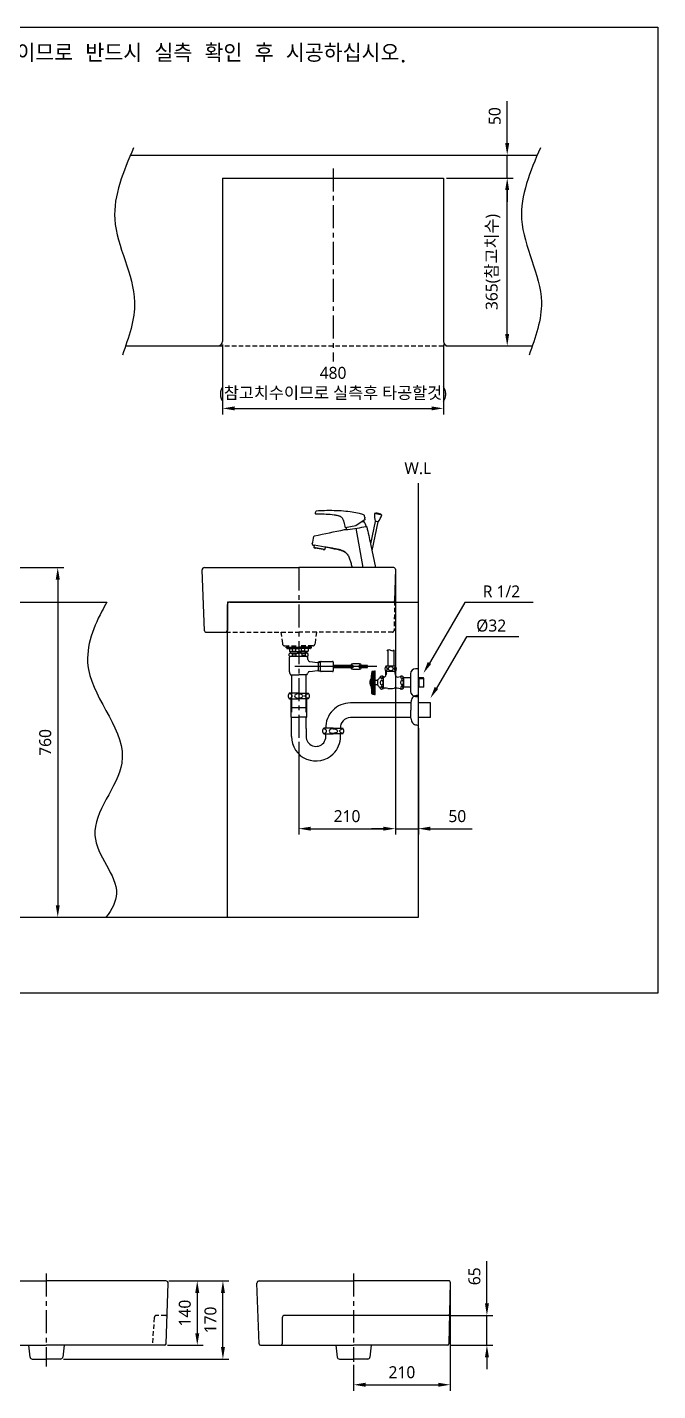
# Model space of a CAD drawing. Extents: x 7158 to 10258, y -5665 to -2578.
# Drawn here: x 8888 to 10258, y -5542 to -2578 of the extents above; entities that cross this region are included whole.
import ezdxf

# ---------------------------------------------------------------- set-up
doc = ezdxf.new("R2010")
doc.units = 0
doc.header["$LTSCALE"] = 20
doc.header["$MEASUREMENT"] = 0
doc.linetypes.add('CENTER', pattern=[2, 1.25, -0.25, 0.25, -0.25])
doc.linetypes.add('HIDDEN', pattern=[0.375, 0.25, -0.125])
doc.layers.get('0').update_dxf_attribs({"linetype": 'CONTINUOUS'})
doc.layers.get('DEFPOINTS').update_dxf_attribs({"linetype": 'CONTINUOUS'})
for name, color, linetype in [('1', 1, 'CONTINUOUS'), ('2', 2, 'HIDDEN'), ('3', 3, 'CONTINUOUS'), ('4', 4, 'CONTINUOUS'), ('5', 5, 'CONTINUOUS'), ('6', 6, 'CONTINUOUS'), ('7', 7, 'CONTINUOUS'), ('CENTER', 2, 'CENTER'), ('DWG', 7, 'CONTINUOUS')]:
    doc.layers.add(name, color=color, linetype=linetype)
doc.styles.add('GHS', font='romans', dxfattribs={"bigfont": 'ghs'})
doc.styles.get("Standard").update_dxf_attribs({"font": 'NanumGothic.ttf'})
doc.dimstyles.get("Standard").update_dxf_attribs({"dimtxt": 2.5, "dimasz": 2, "dimexe": 2, "dimexo": 1, "dimgap": 1.5, "dimtad": 1, "dimdec": 0, "dimlfac": 10, "dimrnd": 0.5, "dimzin": 0, "dimdsep": 46, "dimtxsty": 'Standard', "dimcen": 0, "dimclrt": 2, "dimadec": 0, "dimazin": 0, "dimtfac": 1, "dimtdec": 0, "dimtmove": 0, "dimatfit": 3, "dimfxl": 1, "dimtolj": 1, "dimtzin": 0, "dimarcsym": 0})

# ---------------------------------------------------------------- blocks, each defined once
blk = doc.blocks.new('*D47')
at = {"layer": '3', "color": 3, "lineweight": -2, "transparency": 16777216}
for p, q in [((9688.2, -3762), (9688.2, -4333)), ((9478.2, -4131.2), (9478.2, -4333)), ((9504.2, -4320), (9662.2, -4320))]:
    blk.add_line(p, q, dxfattribs=at)
at = {"layer": '3', "color": 3, "transparency": 16777216}
for points in [[(9504.2, -4315.7), (9504.2, -4324.3), (9478.2, -4320)], [(9662.2, -4315.7), (9662.2, -4324.3), (9688.2, -4320)]]:
    blk.add_solid(points, dxfattribs=at)
at = {"layer": 'DEFPOINTS', "color": 0, "transparency": 16777216}
for p in [(9688.2, -3755.5), (9478.2, -4124.7), (9688.2, -4320)]:
    blk.add_point(p, dxfattribs=at)
at = {"layer": '3', "color": 2, "transparency": 16777216, "insert": (9583.2, -4292.9), "char_height": 26, "attachment_point": 5}
blk.add_mtext('\\A1;210', dxfattribs=at)
blk = doc.blocks.new('*D55')
at = {"layer": '1', "color": 3, "lineweight": -2, "transparency": 16777216}
for p, q in [((8624.9, -3752.5), (8967.5, -3752.5)), ((8954.5, -3778.5), (8954.5, -4486.5)), ((8664.9, -4512.5), (8967.5, -4512.5))]:
    blk.add_line(p, q, dxfattribs=at)
at = {"layer": '1', "color": 3, "transparency": 16777216}
for points in [[(8950.2, -3778.5), (8958.9, -3778.5), (8954.5, -3752.5)], [(8950.2, -4486.5), (8958.9, -4486.5), (8954.5, -4512.5)]]:
    blk.add_solid(points, dxfattribs=at)
at = {"layer": 'DEFPOINTS', "color": 0, "transparency": 16777216}
for p in [(8618.4, -3752.5), (8658.4, -4512.5), (8954.5, -4512.5)]:
    blk.add_point(p, dxfattribs=at)
at = {"layer": '1', "color": 2, "transparency": 16777216, "insert": (8927.4, -4132.5), "char_height": 26, "attachment_point": 5, "rotation": 90}
blk.add_mtext('\\A1;760', dxfattribs=at)
blk = doc.blocks.new('*D77')
at = {"layer": '1', "color": 3, "lineweight": -2, "transparency": 16777216}
for p, q in [((9887.2, -5352), (9887.2, -5260.1)), ((9809.5, -5378), (9900.2, -5378)), ((9887.2, -5443), (9887.2, -5378)), ((9808.1, -5443), (9900.2, -5443)), ((9887.2, -5469), (9887.2, -5495))]:
    blk.add_line(p, q, dxfattribs=at)
at = {"layer": '1', "color": 3, "transparency": 16777216}
for points in [[(9882.9, -5352), (9891.6, -5352), (9887.2, -5378)], [(9882.9, -5469), (9891.6, -5469), (9887.2, -5443)]]:
    blk.add_solid(points, dxfattribs=at)
at = {"layer": 'DEFPOINTS', "color": 0, "transparency": 16777216}
for p in [(9803, -5378), (9887.2, -5378), (9801.6, -5443)]:
    blk.add_point(p, dxfattribs=at)
at = {"layer": '1', "color": 2, "transparency": 16777216, "insert": (9860.1, -5293), "char_height": 26, "attachment_point": 5, "rotation": 90}
blk.add_mtext('\\A1;65', dxfattribs=at)
blk = doc.blocks.new('*D81')
at = {"layer": '1', "color": 3, "lineweight": -2, "transparency": 16777216}
for p, q in [((9196.2, -5303), (9270.7, -5303)), ((9257.7, -5329), (9257.7, -5417)), ((9193.4, -5443), (9270.7, -5443))]:
    blk.add_line(p, q, dxfattribs=at)
at = {"layer": '1', "color": 3, "transparency": 16777216}
for points in [[(9253.4, -5329), (9262.1, -5329), (9257.7, -5303)], [(9253.4, -5417), (9262.1, -5417), (9257.7, -5443)]]:
    blk.add_solid(points, dxfattribs=at)
at = {"layer": 'DEFPOINTS', "color": 0, "transparency": 16777216}
for p in [(9189.7, -5303), (9186.9, -5443), (9257.7, -5443)]:
    blk.add_point(p, dxfattribs=at)
at = {"layer": '1', "color": 2, "transparency": 16777216, "insert": (9230.7, -5373), "char_height": 26, "attachment_point": 5, "rotation": 90}
blk.add_mtext('\\A1;140', dxfattribs=at)
blk = doc.blocks.new('*D83')
at = {"layer": '1', "color": 3, "lineweight": -2, "transparency": 16777216}
for p, q in [((9196.2, -5303), (9326.5, -5303)), ((9313.5, -5447), (9313.5, -5329)), ((8966.8, -5473), (9326.5, -5473))]:
    blk.add_line(p, q, dxfattribs=at)
at = {"layer": '1', "color": 3, "transparency": 16777216}
for points in [[(9309.2, -5329), (9317.8, -5329), (9313.5, -5303)], [(9309.2, -5447), (9317.8, -5447), (9313.5, -5473)]]:
    blk.add_solid(points, dxfattribs=at)
at = {"layer": 'DEFPOINTS', "color": 0, "transparency": 16777216}
for p in [(9189.7, -5303), (9313.5, -5303), (8960.3, -5473)]:
    blk.add_point(p, dxfattribs=at)
at = {"layer": '1', "color": 2, "transparency": 16777216, "insert": (9286.5, -5388), "char_height": 26, "attachment_point": 5, "rotation": 90}
blk.add_mtext('\\A1;170', dxfattribs=at)
blk = doc.blocks.new('*D84')
at = {"layer": '1', "color": 3, "lineweight": -2, "transparency": 16777216}
for p, q in [((9807.4, -5312.5), (9807.4, -5541.8)), ((9597.5, -5485.5), (9597.5, -5541.8)), ((9623.5, -5528.8), (9781.4, -5528.8))]:
    blk.add_line(p, q, dxfattribs=at)
at = {"layer": '1', "color": 3, "transparency": 16777216}
for points in [[(9623.5, -5524.4), (9623.5, -5533.1), (9597.5, -5528.8)], [(9781.4, -5524.4), (9781.4, -5533.1), (9807.4, -5528.8)]]:
    blk.add_solid(points, dxfattribs=at)
at = {"layer": 'DEFPOINTS', "color": 0, "transparency": 16777216}
for p in [(9807.4, -5306), (9597.5, -5479), (9807.4, -5528.8)]:
    blk.add_point(p, dxfattribs=at)
at = {"layer": '1', "color": 2, "transparency": 16777216, "insert": (9702.5, -5501.7), "char_height": 26, "attachment_point": 5}
blk.add_mtext('\\A1;210', dxfattribs=at)
blk = doc.blocks.new('*D92')
at = {"layer": '1', "color": 3, "lineweight": -2, "transparency": 16777216}
for p, q in [((9688.2, -3762), (9688.2, -4333)), ((9738.2, -4101.5), (9738.2, -4333)), ((9662.2, -4320), (9636.2, -4320)), ((9688.2, -4320), (9738.2, -4320)), ((9764.2, -4320), (9855.5, -4320))]:
    blk.add_line(p, q, dxfattribs=at)
at = {"layer": '1', "color": 3, "transparency": 16777216}
for points in [[(9662.2, -4315.7), (9662.2, -4324.3), (9688.2, -4320)], [(9764.2, -4315.7), (9764.2, -4324.3), (9738.2, -4320)]]:
    blk.add_solid(points, dxfattribs=at)
at = {"layer": 'DEFPOINTS', "color": 0, "transparency": 16777216}
for p in [(9688.2, -3755.5), (9738.2, -4095), (9738.2, -4320)]:
    blk.add_point(p, dxfattribs=at)
at = {"layer": '1', "color": 2, "transparency": 16777216, "insert": (9822.9, -4292.9), "char_height": 26, "attachment_point": 5}
blk.add_mtext('\\A1;50', dxfattribs=at)
blk = doc.blocks.new('*D97')
at = {"layer": '1', "color": 3, "lineweight": -2, "ltscale": 2, "transparency": 16777216}
for p, q in [((9931.3, -2829.7), (9931.3, -2738.5)), ((9824.3, -2855.7), (9944.3, -2855.7)), ((9931.3, -2905.7), (9931.3, -2855.7)), ((9799.3, -2905.7), (9944.3, -2905.7)), ((9931.3, -2931.7), (9931.3, -2957.7))]:
    blk.add_line(p, q, dxfattribs=at)
at = {"layer": '1', "color": 3, "ltscale": 2, "transparency": 16777216}
for points in [[(9926.9, -2829.7), (9935.6, -2829.7), (9931.3, -2855.7)], [(9926.9, -2931.7), (9935.6, -2931.7), (9931.3, -2905.7)]]:
    blk.add_solid(points, dxfattribs=at)
at = {"layer": 'DEFPOINTS', "color": 0, "ltscale": 2, "transparency": 16777216}
for p in [(9817.8, -2855.7), (9931.3, -2855.7), (9792.8, -2905.7)]:
    blk.add_point(p, dxfattribs=at)
at = {"layer": '1', "color": 2, "ltscale": 2, "transparency": 16777216, "insert": (9904.2, -2771.1), "char_height": 26, "attachment_point": 5, "rotation": 90}
blk.add_mtext('\\A1;50', dxfattribs=at)
blk = doc.blocks.new('*D98')
at = {"layer": '1', "color": 3, "lineweight": -2, "transparency": 16777216}
for p, q in [((9804.3, -2905.7), (9944.3, -2905.7)), ((9931.3, -3244.7), (9931.3, -2931.7)), ((9809.3, -3270.7), (9944.3, -3270.7))]:
    blk.add_line(p, q, dxfattribs=at)
at = {"layer": '1', "color": 3, "transparency": 16777216}
for points in [[(9926.9, -2931.7), (9935.6, -2931.7), (9931.3, -2905.7)], [(9926.9, -3244.7), (9935.6, -3244.7), (9931.3, -3270.7)]]:
    blk.add_solid(points, dxfattribs=at)
at = {"layer": 'DEFPOINTS', "color": 0, "transparency": 16777216}
for p in [(9797.8, -2905.7, -0.6), (9931.3, -2905.7), (9802.8, -3270.7, -0.6)]:
    blk.add_point(p, dxfattribs=at)
at = {"layer": '1', "color": 2, "transparency": 16777216, "insert": (9900.4, -3088.2), "char_height": 26, "attachment_point": 5, "rotation": 90}
blk.add_mtext('\\A1;365(참고치수)', dxfattribs=at)
blk = doc.blocks.new('*D99')
at = {"layer": '1', "color": 3, "lineweight": -2, "transparency": 16777216}
for p, q in [((9312.8, -3267.2), (9312.8, -3419.4)), ((9792.8, -3267.2), (9792.8, -3419.4)), ((9338.8, -3406.4), (9766.8, -3406.4))]:
    blk.add_line(p, q, dxfattribs=at)
at = {"layer": '1', "color": 3, "transparency": 16777216}
for points in [[(9338.8, -3402.1), (9338.8, -3410.7), (9312.8, -3406.4)], [(9766.8, -3402.1), (9766.8, -3410.7), (9792.8, -3406.4)]]:
    blk.add_solid(points, dxfattribs=at)
at = {"layer": 'DEFPOINTS', "color": 0, "transparency": 16777216}
for p in [(9312.8, -3260.7, 0.2), (9792.8, -3260.7, 0.2), (9792.8, -3406.4)]:
    blk.add_point(p, dxfattribs=at)
at = {"layer": '1', "color": 2, "transparency": 16777216, "insert": (9552.8, -3353.7), "char_height": 26, "attachment_point": 5}
blk.add_mtext('\\A1;480\\P(참고치수이므로 실측후 타공할것)', dxfattribs=at)

msp = doc.modelspace()

# ---------------------------------------------------------------- linework, layer by layer
at = {"ltscale": 2}
for p, q in [((9112.7, -2855.7), (9996.7, -2855.7)), ((9312.8, -2905.7), (9792.8, -2905.7)), ((9312.8, -2905.7), (9312.8, -3260.7)), ((9792.8, -2905.7), (9792.8, -3260.7)), ((9102, -3270.7), (9302.8, -3270.7)), ((9802.8, -3270.7), (9986.1, -3270.7))]:
    msp.add_line(p, q, dxfattribs=at)
at = {"color": 3}
for p, q in [((9839.5, -3828.1), (9759.3, -3965)), ((9987.4, -3828.1), (9839.5, -3828.1)), ((9842.7, -3902.8), (9774.4, -4019.4)), ((9956.7, -3902.8), (9842.7, -3902.8))]:
    msp.add_line(p, q, dxfattribs=at)
at = {"color": 7}
for p, q in [((8891.2, -5443), (8894.2, -5468.5)), ((8968.3, -5443), (8965.3, -5468.5)), ((9559, -5443), (9562, -5468.5)), ((9636, -5443), (9633, -5468.5)), ((8899.2, -5473), (8929.7, -5473)), ((8960.3, -5473), (8929.7, -5473)), ((9566.9, -5473), (9597.5, -5473)), ((9628.1, -5473), (9597.5, -5473))]:
    msp.add_line(p, q, dxfattribs=at)
at = {"ltscale": 2}
for centre, start, end in [((9302.8, -3260.7), 270, 0), ((9802.8, -3260.7), 180, 270)]:
    msp.add_arc(centre, 10, start, end, dxfattribs=at)
at = {"color": 7}
for centre, start, end in [((8899.2, -5468), 186.6755, 270), ((8960.3, -5468), 270, 353.3245), ((9566.9, -5468), 186.6755, 270), ((9628.1, -5468), 270, 353.3245)]:
    msp.add_arc(centre, 5, start, end, dxfattribs=at)
at = {"layer": '1'}
for p, q in [((9738.2, -4512.5), (9738.2, -3569.2)), ((7842.2, -4512.5), (9738.2, -4512.5))]:
    msp.add_line(p, q, dxfattribs=at)
at = {"layer": '1', "ltscale": 2}
for points in [[(9119.5, -2839.8), (9078.5, -2995.2), (9121.5, -3175.2), (9094.9, -3290.8)], [(10003.5, -2839.8), (9962.6, -2995.2), (10005.6, -3175.2), (9978.9, -3290.8)]]:
    msp.add_spline(points, degree=3, dxfattribs=at)
at = {"layer": '1'}
msp.add_open_spline([(9061, -3827.5), (9057.5, -3834.2), (9053.9, -3840.8), (9050.3, -3847.5), (9050.3, -3847.5), (9050.3, -3847.5), (9050.3, -3847.5), (9029.3, -3886.8), (8988.8, -4001.9), (9158, -4157.3), (8985.5, -4328.7), (9103, -4439.4), (9072.3, -4495.8), (9059, -4512.5)], degree=3, knots=[20.062694, 20.062694, 20.062694, 20.062694, 43.467882, 43.467882, 43.467882, 43.47022, 43.47022, 43.47022, 181.366936, 402.434965, 567.615409, 708.15369, 769.256275, 769.256275, 769.256275, 769.256275], dxfattribs=at)
msp.add_spline([(9669.8, -3933.1), (9674.4, -3930.5), (9681.3, -3933.2), (9685.9, -3931.4)], degree=3, dxfattribs=at)
at = {"layer": '1', "color": 3}
for points in [[(9766.1, -3962), (9758.6, -3957.6), (9749.2, -3982.2)], [(9781.2, -4016.4), (9773.7, -4012), (9764.3, -4036.6)]]:
    msp.add_solid(points, dxfattribs=at)
at = {"layer": '2', "ltscale": 2}
for p, q in [((9302.8, -3270.7), (9802.8, -3270.7)), ((9686.7, -3824.6), (9685.3, -3889.6)), ((9320.2, -3892.5), (9478.2, -3892.5)), ((9439.7, -3892.5), (9442.7, -3918.1)), ((9682.3, -3892.5), (9478.2, -3892.5)), ((9516.7, -3892.5), (9513.7, -3918.1)), ((9447.7, -3922.5), (9478.2, -3922.5)), ((9508.8, -3922.5), (9478.2, -3922.5)), ((9164.4, -5382.6), (9159.7, -5443)), ((9189.3, -5378), (9169.4, -5378))]:
    msp.add_line(p, q, dxfattribs=at)
for centre, radius, start, end in [((9682.3, -3889.5), 3, 270, 358.7724), ((9447.7, -3917.5), 5, 186.6755, 270), ((9508.8, -3917.5), 5, 270, 353.3245), ((9169.4, -5383), 5, 90, 175.6013), ((9189.3, -5375), 3, 270, 357.8789)]:
    msp.add_arc(centre, radius, start, end, dxfattribs=at)
at = {"layer": '3', "color": 7}
for p, q in [((9268.2, -3757.6), (9268.2, -3757.5)), ((9273.1, -3889.6), (9268.2, -3757.7)), ((9273.2, -3752.5), (9478.2, -3752.5)), ((9685.2, -3752.5), (9478.2, -3752.5)), ((9688.2, -3755.6), (9686.7, -3824.6)), ((9325.1, -3827.5), (9323.2, -3827.5)), ((9323.2, -3827.5), (9323.2, -3829.3)), ((9323.2, -3832.5), (9323.2, -3889.5)), ((9683.7, -3827.5), (9328.2, -3827.5)), ((9276.1, -3892.5), (9320.2, -3892.5)), ((8669.7, -5303), (8929.7, -5303)), ((9189.7, -5303), (8929.7, -5303)), ((9392.5, -5303), (9597.5, -5303)), ((9804.4, -5303), (9597.5, -5303)), ((9189.8, -5440.1), (9194.7, -5308.1)), ((9194.7, -5308.1), (9194.7, -5308)), ((9387.5, -5308.1), (9387.5, -5308)), ((9392.4, -5440.1), (9387.5, -5308.1)), ((9807.4, -5306), (9804.6, -5440)), ((9442.5, -5383), (9442.5, -5440)), ((9803, -5378), (9447.5, -5378)), ((8672.6, -5443), (8929.7, -5443)), ((9186.9, -5443), (8929.7, -5443)), ((9395.4, -5443), (9597.5, -5443)), ((9801.6, -5443), (9597.5, -5443))]:
    msp.add_line(p, q, dxfattribs=at)
at = {"layer": '3', "ltscale": 3}
for p, q in [((8618.4, -3827.5), (9061, -3827.5)), ((9328.2, -3827.5), (9738.2, -3827.5))]:
    msp.add_line(p, q, dxfattribs=at)
at = {"layer": '3'}
for p, q in [((9323.2, -4512.5), (9323.2, -3832.5)), ((9455.8, -3922.5), (9450.7, -3925.6)), ((9450.7, -3925.6), (9478.2, -3925.6)), ((9450.7, -3926.6), (9450.7, -3925.6)), ((9460.7, -3926.6), (9450.7, -3926.6)), ((9452.5, -3926.6), (9452.5, -3927.9)), ((9453, -3928.4), (9458, -3928.4)), ((9457.5, -3944), (9457.5, -3939.9)), ((9458, -3928.4), (9478.2, -3928.4)), ((9458, -3928.4), (9458, -3934.5)), ((9459, -3935.1), (9458, -3934.5)), ((9459, -3935.1), (9460.4, -3935.1)), ((9460.4, -3935.1), (9478.2, -3935.1)), ((9495.7, -3926.6), (9460.7, -3926.6)), ((9460.7, -3938.5), (9460.7, -3935.1)), ((9460.9, -3938.5), (9478, -3938.5)), ((9464.3, -3939.9), (9464.3, -3944)), ((9464.3, -3939.9), (9471.7, -3939.9)), ((9464.8, -3934.5), (9464.8, -3928.4)), ((9464.8, -3934.5), (9472.2, -3934.5)), ((9471.7, -3939.9), (9471.7, -3944)), ((9472.2, -3934.5), (9472.2, -3928.4)), ((9505.7, -3925.6), (9478.2, -3925.6)), ((9498.4, -3928.4), (9478.2, -3928.4)), ((9496, -3935.1), (9478.2, -3935.1)), ((9495.6, -3938.5), (9478.5, -3938.5)), ((9484.2, -3934.5), (9484.2, -3928.4)), ((9491.6, -3934.5), (9484.2, -3934.5)), ((9492.2, -3939.9), (9484.8, -3939.9)), ((9484.8, -3939.9), (9484.8, -3944)), ((9491.6, -3934.5), (9491.6, -3928.4)), ((9492.2, -3939.9), (9492.2, -3944)), ((9495.7, -3926.6), (9505.7, -3926.6)), ((9495.7, -3938.5), (9495.7, -3935.1)), ((9497.4, -3935.1), (9496, -3935.1)), ((9497.4, -3935.1), (9498.4, -3934.5)), ((9503.4, -3928.4), (9498.4, -3928.4)), ((9498.4, -3928.4), (9498.4, -3934.5)), ((9499, -3944), (9499, -3939.9)), ((9500.7, -3922.6), (9505.7, -3925.6)), ((9503.9, -3926.6), (9503.9, -3927.9)), ((9505.7, -3926.6), (9505.7, -3925.6)), ((9458.2, -3979.1), (9458.2, -3946.5)), ((9478.2, -3945.5), (9459.2, -3945.5)), ((9464.3, -3944), (9471.7, -3944)), ((9538.2, -3967.5), (9469.7, -3967.5)), ((9495.6, -3945.5), (9478.2, -3945.5)), ((9492.2, -3944), (9484.8, -3944)), ((9495, -3945.5), (9495.6, -3945.5)), ((9495.6, -3945.5), (9496, -3945.5)), ((9497.2, -3945.5), (9495.7, -3945.5)), ((9498.2, -3951.9), (9498.2, -3946.5)), ((9502.7, -3956.8), (9518.7, -3958.5)), ((9520.7, -3958.3), (9525.9, -3958.3)), ((9520.9, -3976.7), (9520.9, -3958.2)), ((9522.2, -3957.5), (9522.2, -3958.3)), ((9525.9, -3957.5), (9522.2, -3957.5)), ((9525.9, -3958.3), (9525.9, -3957.3)), ((9525.9, -3977.7), (9525.9, -3958.3)), ((9526.7, -3956.5), (9551.9, -3956.5)), ((9647.9, -3967.5), (9538.2, -3967.5)), ((9553.4, -3958), (9553.4, -3963.8)), ((9553.4, -3963.8), (9553.4, -3977)), ((9595.7, -3965), (9553.4, -3965)), ((9553.4, -3970), (9595.7, -3970)), ((9595.7, -3965), (9591.1, -3965)), ((9591.1, -3970), (9595.7, -3970)), ((9606.7, -3961.7), (9595.6, -3961.7)), ((9610, -3961.7), (9606.7, -3961.7)), ((9627.4, -3965), (9610, -3965)), ((9610, -3970), (9627.4, -3970)), ((9627.9, -3965.5), (9627.4, -3965)), ((9627.4, -3970), (9627.9, -3969.5)), ((9627.9, -3969.5), (9627.9, -3965.5)), ((9460.2, -3985.5), (9478.2, -3985.5)), ((9462.3, -3985.5), (9462.3, -4066.5)), ((9496.2, -3985.5), (9478.2, -3985.5)), ((9494.1, -4066.5), (9494.1, -3985.5)), ((9502.1, -3978.2), (9518.7, -3976.4)), ((9520.9, -3976.7), (9525.9, -3976.7)), ((9522.2, -3977.5), (9522.2, -3976.7)), ((9525.9, -3977.5), (9522.2, -3977.5)), ((9551.9, -3978.5), (9526.7, -3978.5)), ((9595.6, -3973.2), (9607, -3973.2)), ((9607, -3973.2), (9610, -3973.2)), ((9462.3, -4056.5), (9494.1, -4056.5))]:
    msp.add_line(p, q, dxfattribs=at)
for points in [[(9594.3, -3965, -0.044238), (9594.6, -3964.7, -0.189273), (9595, -3964.5, -0.189273), (9595.4, -3964.7, -0.101059), (9595.9, -3965.4, -0.059302), (9596.2, -3966.3, -0.045722), (9596.3, -3967.5, -0.045722)], [(9596.3, -3967.5, -0.045722), (9596.2, -3968.7, -0.059302), (9595.9, -3969.6, -0.101059), (9595.4, -3970.3, -0.189273), (9595, -3970.4, -0.189273), (9594.6, -3970.3, -0.044238), (9594.3, -3970, -0.059302)], [(9611.3, -3965, 0.044238), (9611.1, -3964.7, 0.189273), (9610.6, -3964.5, 0.189273), (9610.2, -3964.7, 0.101059), (9609.7, -3965.4, 0.059302), (9609.4, -3966.3, 0.045722), (9609.3, -3967.5, 0.045722)], [(9609.3, -3967.5, 0.045722), (9609.4, -3968.7, 0.059302), (9609.7, -3969.6, 0.101059), (9610.2, -3970.3, 0.189273), (9610.6, -3970.4, 0.189273), (9611.1, -3970.3, 0.044238), (9611.3, -3970, 0.059302)]]:
    msp.add_lwpolyline(points, format="xyb", dxfattribs=at)
at = {"layer": '3', "color": 7}
for centre, radius, start, end in [((9273.2, -3757.5), 5, 90, 182.1226), ((9685.2, -3755.5), 3, 358.7724, 90), ((9328.2, -3832.5), 5, 90, 180), ((9683.7, -3824.5), 3, 270, 358.7724), ((9276.1, -3889.5), 3, 182.1226, 270), ((9320.2, -3889.5), 3, 270, 0), ((9189.7, -5308), 5, 357.8774, 90), ((9392.5, -5308), 5, 90, 182.1226), ((9804.4, -5306), 3, 358.7724, 90), ((9447.5, -5383), 5, 90, 180), ((9803, -5375), 3, 270, 358.7724), ((9186.9, -5440), 3, 270, 357.8774), ((9395.4, -5440), 3, 182.1226, 270), ((9439.5, -5440), 3, 270, 0), ((9801.6, -5440), 3, 270, 358.7724)]:
    msp.add_arc(centre, radius, start, end, dxfattribs=at)
at = {"layer": '3'}
for centre, radius, start, end in [((9328.2, -3832.5), 5, 90, 180), ((9453, -3927.9), 0.5, 180, 270), ((9460.9, -3943.2), 4.7, 43.9409, 136.0591), ((9461.4, -3924.9), 10.2, 250.5679, 289.4321), ((9477.8, -3952.1), 13.6, 89.0643, 116.6472), ((9478, -3905.6), 29.5, 258.5956, 270.3737), ((9478.4, -3905.6), 29.5, 269.6263, 281.4044), ((9478.7, -3952.1), 13.6, 63.3528, 90.9357), ((9495, -3924.9), 10.2, 250.5679, 289.4321), ((9495.6, -3943.2), 4.7, 43.9409, 136.0591), ((9503.4, -3927.9), 0.5, 270, 0), ((9460.9, -3940.8), 4.7, 223.9409, 316.0591), ((9459.2, -3946.5), 1, 90, 180), ((9477.8, -3931.9), 13.6, 243.3528, 270.9357), ((9478.7, -3931.9), 13.6, 269.0643, 296.6472), ((9495.6, -3940.8), 4.7, 223.9409, 316.0591), ((9497.2, -3946.5), 1, 0, 90), ((9503.2, -3951.9), 5, 180, 263.8845), ((9519.1, -3953.6), 5, 265.3322, 308.1927), ((9526.7, -3957.3), 0.8, 90, 180), ((9551.9, -3958), 1.5, 0, 90), ((9595.6, -3966.7), 5, 90.0143, 159.527), ((9595.6, -3968.2), 5, 200.5016, 270.0143), ((9610, -3966.7), 5, 20.5016, 90.0143), ((9610, -3968.2), 5, 270.0143, 339.527), ((9471.2, -3978.5), 13, 182.42, 212.3), ((9485.2, -3978.5), 13, 327.7, 345.0405), ((9502.6, -3983.2), 5, 96.1155, 165.0405), ((9519.1, -3981.4), 5, 51.8073, 94.6678), ((9526.7, -3977.7), 0.8, 180, 270), ((9551.9, -3977), 1.5, 270, 0)]:
    msp.add_arc(centre, radius, start, end, dxfattribs=at)
at = {"layer": '4'}
for p, q in [((9462, -4025.5), (9457.7, -4025.5)), ((9462, -4025.5), (9457.7, -4025.5)), ((9478.2, -4025.5), (9462, -4025.5)), ((9478.2, -4025.5), (9462, -4025.5)), ((9478.2, -4025.5), (9494.5, -4025.5)), ((9478.2, -4025.5), (9494.5, -4025.5)), ((9494.5, -4025.5), (9498.8, -4025.5)), ((9494.5, -4025.5), (9498.8, -4025.5)), ((9458.1, -4037.5), (9457.7, -4037.5)), ((9458.1, -4037.5), (9478.2, -4037.5)), ((9461.4, -4037.5), (9461.4, -4077.3)), ((9498.4, -4037.5), (9478.2, -4037.5)), ((9495, -4037.5), (9495, -4077.3)), ((9498.4, -4037.5), (9498.8, -4037.5)), ((9722.2, -4046.6), (9590.4, -4046.6)), ((9722.2, -4045.1), (9722.2, -4062.5)), ((9764.3, -4046.6), (9738.2, -4046.6)), ((9764.3, -4078.4), (9764.3, -4046.6)), ((9461.4, -4077.3), (9478.2, -4077.3)), ((9462.3, -4119.5), (9462.3, -4078.9)), ((9495, -4077.3), (9478.2, -4077.3)), ((9494.1, -4102.1), (9494.1, -4078.9)), ((9722.2, -4078.4), (9590.4, -4078.4)), ((9722.2, -4079.9), (9722.2, -4062.5)), ((9764.3, -4078.4), (9738.2, -4078.4)), ((9494.1, -4102.1), (9494.1, -4119.5)), ((9536.9, -4101.8), (9532.6, -4101.8)), ((9532.6, -4113.8), (9553.1, -4113.8)), ((9536.4, -4113.8), (9536.4, -4114.5)), ((9553.1, -4101.8), (9536.9, -4101.8)), ((9537.3, -4119.5), (9537.3, -4116.1)), ((9553.1, -4101.8), (9553.2, -4101.8)), ((9553.3, -4101.8), (9553.2, -4101.8)), ((9553.3, -4101.8), (9569.5, -4101.8)), ((9573.8, -4113.8), (9553.3, -4113.8)), ((9569.1, -4119.5), (9569.1, -4113.8)), ((9569.5, -4101.8), (9573.8, -4101.8))]:
    msp.add_line(p, q, dxfattribs=at)
for points in [[(9464, -4031.5, 0.155217), (9463.4, -4029.7, 0.106747), (9461.4, -4027.8, 0.073043), (9458.6, -4026.7, 0.028511), (9456.9, -4026.3, 0.059523)], [(9469.9, -4029.8, 0.32729), (9469.9, -4033.3, 0.106373), (9472, -4035.1, 0.071219), (9474.7, -4036.1, 0.057537), (9478.2, -4036.5, 0.057537)], [(9478.2, -4026.5, 0.057537), (9474.7, -4026.9, 0.071219), (9472, -4028, 0.106373), (9469.9, -4029.8, 0.159483)], [(9478.2, -4026.5, 0.057537), (9474.7, -4026.9, 0.071219), (9472, -4028, 0.106373), (9469.9, -4029.8, 0.159483)], [(9478.2, -4026.5, -0.057537), (9481.8, -4026.9, -0.071219), (9484.5, -4028, -0.106373), (9486.5, -4029.8, -0.159483)], [(9478.2, -4026.5, -0.057537), (9481.8, -4026.9, -0.071219), (9484.5, -4028, -0.106373), (9486.5, -4029.8, -0.159483)], [(9486.5, -4029.8, -0.32729), (9486.5, -4033.3, -0.106373), (9484.5, -4035.1, -0.071219), (9481.8, -4036.1, -0.057537), (9478.2, -4036.5, -0.057537)], [(9492.4, -4031.5, -0.155217), (9493, -4029.7, -0.106747), (9495.1, -4027.8, -0.073043), (9497.8, -4026.7, -0.028511), (9499.6, -4026.3, -0.059523)], [(9456.9, -4036.7, 0.028511), (9458.6, -4036.4, 0.073043), (9461.4, -4035.3, 0.106747), (9463.4, -4033.4, 0.155217), (9464, -4031.5, 0.155217)], [(9499.6, -4036.7, -0.028511), (9497.8, -4036.4, -0.073043), (9495.1, -4035.3, -0.106747), (9493, -4033.4, -0.155217), (9492.4, -4031.5, -0.155217)], [(9538.9, -4107.8, 0.155217), (9538.4, -4106, 0.106747), (9536.3, -4104.1, 0.073043), (9533.5, -4103, 0.028511), (9531.8, -4102.6, 0.059523)], [(9531.8, -4113, 0.028511), (9533.5, -4112.7, 0.073043), (9536.3, -4111.6, 0.106747), (9538.4, -4109.7, 0.155217), (9538.9, -4107.8, 0.155217)], [(9544.9, -4106.1, 0.32729), (9544.9, -4109.6, 0.106373), (9546.9, -4111.4, 0.071219), (9549.6, -4112.4, 0.057537), (9553.1, -4112.8, 0.057537)], [(9553.2, -4102.8, 0.05879), (9549.6, -4103.2, 0.071219), (9546.9, -4104.3, 0.106373), (9544.9, -4106.1, 0.159483)], [(9553.2, -4102.8, -0.05879), (9556.9, -4103.2, -0.071219), (9559.6, -4104.3, -0.106373), (9561.6, -4106.1, -0.159483)], [(9561.6, -4106.1, -0.32729), (9561.6, -4109.6, -0.106373), (9559.6, -4111.4, -0.071219), (9556.9, -4112.4, -0.057537), (9553.3, -4112.8, -0.057537)], [(9567.5, -4107.8, -0.155217), (9568.1, -4106, -0.106747), (9570.1, -4104.1, -0.073043), (9572.9, -4103, -0.028511), (9574.6, -4102.6, -0.059523)], [(9574.6, -4113, -0.028511), (9572.9, -4112.7, -0.073043), (9570.1, -4111.6, -0.106747), (9568.1, -4109.7, -0.155217), (9567.5, -4107.8, -0.155217)]]:
    msp.add_lwpolyline(points, format="xyb", dxfattribs=at)
for centre, radius, start, end in [((9463, -4031.5), 8, 131.4096, 228.5904), ((9493.5, -4031.5), 8, 311.4096, 48.5904), ((9739.7, -4060), 30, 92.866, 109.0071), ((9590.4, -4100), 53.4, 89.9998, 181.9326), ((9742.2, -4046), 20, 146.2077, 177.4359), ((9742.2, -4046), 20, 168.2007, 177.4359), ((9733.6, -4040.9), 10, 111.1927, 142.8035), ((9462.4, -4077.3), 1, 180, 238.7026), ((9461.4, -4078.9), 0.925, 0, 58.7026), ((9495, -4078.9), 0.925, 121.2974, 180), ((9494, -4077.3), 1, 301.2974, 0), ((9590.4, -4100), 21.6, 90, 184.7747), ((9742.2, -4079), 20, 182.5641, 213.7923), ((9515.7, -4119.5), 53.4, 180, 314.9403), ((9515.7, -4119.5), 21.6, 180, 320.796), ((9537.9, -4107.8), 8, 131.4096, 228.5904), ((9515.7, -4119.5), 21.6, 320.796, 0), ((9520.4, -4125.1), 19.2, 28.0637, 33.4561), ((9515.7, -4119.5), 53.4, 314.9403, 0), ((9568.5, -4107.8), 8, 311.4096, 48.5904), ((9733.6, -4084.1), 10, 217.1965, 248.8073), ((9739.7, -4065.1), 30, 250.9929, 267.134)]:
    msp.add_arc(centre, radius, start, end, dxfattribs=at)
at = {"layer": '5'}
msp.add_lwpolyline([(7158.4, -2577.9), (10258.4, -2577.9), (10258.4, -4677.9), (7158.4, -4677.9)], close=True, dxfattribs=at)
at = {"layer": '6'}
for p, q in [((9671.9, -3931.5), (9671.9, -3966.5)), ((9684.6, -3932.2), (9684.6, -3966.5)), ((9684.6, -3966.5), (9667.7, -3966.5)), ((9688.7, -3966.5), (9684.6, -3966.5)), ((9637.3, -3978.5), (9637.3, -4002.5)), ((9637.9, -3978), (9638.7, -3978)), ((9638.7, -3978), (9639.2, -3977.5)), ((9638.7, -3978), (9638.7, -4002.5)), ((9639.2, -3977.5), (9639.2, -4002.5)), ((9639.2, -3977.5), (9642.4, -3977.5)), ((9639.2, -3977.9), (9642.7, -3977.9)), ((9639.2, -3978.9), (9642.7, -3978.9)), ((9639.2, -3979.9), (9642.7, -3979.9)), ((9639.2, -3980.9), (9642.7, -3980.9)), ((9639.2, -3981.9), (9642.7, -3981.9)), ((9639.2, -3982.9), (9642.7, -3982.9)), ((9639.2, -3983.9), (9642.7, -3983.9)), ((9639.2, -3984.9), (9642.7, -3984.9)), ((9639.2, -3985.9), (9642.7, -3985.9)), ((9639.2, -3986.9), (9642.7, -3986.9)), ((9639.2, -3987.9), (9642.7, -3987.9)), ((9639.2, -3988.9), (9642.7, -3988.9)), ((9639.2, -3989.9), (9642.7, -3989.9)), ((9639.2, -3990.9), (9642.7, -3990.9)), ((9639.2, -3991.9), (9642.7, -3991.9)), ((9639.2, -3992.9), (9642.7, -3992.9)), ((9639.2, -3993.9), (9642.7, -3993.9)), ((9639.2, -3994.9), (9642.7, -3994.9)), ((9639.2, -3995.9), (9642.7, -3995.9)), ((9639.2, -3996.9), (9642.7, -3996.9)), ((9639.2, -3997.9), (9642.7, -3997.9)), ((9639.2, -3998.9), (9642.7, -3998.9)), ((9639.2, -3999.9), (9642.7, -3999.9)), ((9639.2, -4000.9), (9642.7, -4000.9)), ((9642.7, -3977), (9644.2, -3977)), ((9642.7, -3977.2), (9642.7, -3977)), ((9642.7, -3977.2), (9642.7, -4002.5)), ((9644.2, -3978), (9644.2, -3977)), ((9644.2, -4002.5), (9644.2, -3978)), ((9649.3, -3997.7), (9644.2, -3997.7)), ((9649.3, -3996.7), (9649.3, -3997.7)), ((9649.3, -3997.7), (9649.3, -4007.2)), ((9654.2, -3991.2), (9653.6, -3992.1)), ((9662.3, -3990.5), (9662.3, -3989.8)), ((9662.3, -4014.5), (9662.3, -3990.5)), ((9663.2, -3990.5), (9662.3, -3990.5)), ((9663.2, -3991.2), (9662.3, -3991.2)), ((9663.2, -3991.2), (9664.5, -3990.3)), ((9663.2, -3991.2), (9663.2, -3990.5)), ((9667.7, -3986), (9667.7, -3978.5)), ((9688.7, -3978.5), (9667.7, -3978.5)), ((9669, -3982.5), (9667.7, -3982.5)), ((9669, -3982.5), (9667.7, -3984.6)), ((9669, -3982.5), (9669, -3978.5)), ((9687.5, -3982.5), (9687.5, -3978.5)), ((9688.7, -3982.5), (9687.5, -3982.5)), ((9687.5, -3982.5), (9688.7, -3984.6)), ((9688.7, -3986.4), (9688.7, -3978.5)), ((9706.2, -3993.2), (9706.2, -3990.5)), ((9721.2, -3992.2), (9706.2, -3992.2)), ((9706.2, -3993.2), (9706.2, -4011.7)), ((9721.2, -3983.5), (9721.2, -4021.5)), ((9738.2, -3972.5), (9732.2, -3972.5)), ((9738.2, -4032.5), (9738.2, -3972.5)), ((9749.2, -3992.2), (9738.2, -3992.2)), ((9738.2, -3992.8), (9738.2, -4012.1)), ((9739.7, -3993.2), (9738.7, -3992.2)), ((9739.7, -4012.7), (9739.7, -3992.2)), ((9739.7, -3993.2), (9750.2, -3993.2)), ((9750.2, -3993.2), (9749.2, -3992.2)), ((9750.1, -4011.7), (9750.1, -3993.2)), ((9637.3, -4026.5), (9637.3, -4002.5)), ((9637.9, -4027), (9638.7, -4027)), ((9638.7, -4027), (9638.7, -4002.5)), ((9638.7, -4027), (9639.2, -4027.5)), ((9639.2, -4001.9), (9642.7, -4001.9)), ((9639.2, -4027.5), (9639.2, -4002.5)), ((9639.2, -4003.1), (9642.7, -4003.1)), ((9639.2, -4004.1), (9642.7, -4004.1)), ((9639.2, -4005.1), (9642.7, -4005.1)), ((9639.2, -4006.1), (9642.7, -4006.1)), ((9639.2, -4007.1), (9642.7, -4007.1)), ((9639.2, -4008.1), (9642.7, -4008.1)), ((9639.2, -4009.1), (9642.7, -4009.1)), ((9639.2, -4010.1), (9642.7, -4010.1)), ((9639.2, -4011.1), (9642.7, -4011.1)), ((9639.2, -4012.1), (9642.7, -4012.1)), ((9639.2, -4013.1), (9642.7, -4013.1)), ((9639.2, -4014.1), (9642.7, -4014.1)), ((9639.2, -4015.1), (9642.7, -4015.1)), ((9639.2, -4016.1), (9642.7, -4016.1)), ((9639.2, -4017.1), (9642.7, -4017.1)), ((9639.2, -4018.1), (9642.7, -4018.1)), ((9639.2, -4019.1), (9642.7, -4019.1)), ((9639.2, -4020.1), (9642.7, -4020.1)), ((9639.2, -4021.1), (9642.7, -4021.1)), ((9639.2, -4022.1), (9642.7, -4022.1)), ((9639.2, -4023.1), (9642.7, -4023.1)), ((9639.2, -4024.1), (9642.7, -4024.1)), ((9639.2, -4025.1), (9642.7, -4025.1)), ((9639.2, -4026.1), (9642.7, -4026.1)), ((9639.2, -4027.1), (9642.7, -4027.1)), ((9639.2, -4027.5), (9642.4, -4027.5)), ((9642.7, -4027.8), (9642.7, -4002.5)), ((9642.7, -4028), (9642.7, -4027.8)), ((9642.7, -4028), (9644.2, -4028)), ((9644.2, -4028), (9644.2, -4002.5)), ((9649.3, -4007.2), (9644.2, -4007.2)), ((9649.3, -4008.2), (9649.3, -4007.2)), ((9654.2, -4013.8), (9653.6, -4012.8)), ((9663.2, -4013.7), (9662.3, -4013.7)), ((9662.3, -4015.2), (9662.3, -4014.5)), ((9665.9, -4014.5), (9662.3, -4014.5)), ((9663.2, -4014.5), (9663.2, -4013.7)), ((9663.2, -4013.7), (9664.5, -4014.5)), ((9706.2, -4014.5), (9706.2, -4011.7)), ((9721.2, -4012.7), (9706.2, -4012.7)), ((9706.2, -4012.7), (9706.2, -4012.9)), ((9706.2, -4014.5), (9706.2, -4012.9)), ((9749.2, -4012.7), (9738.2, -4012.7)), ((9738.7, -4012.7), (9739.7, -4011.7)), ((9739.7, -4011.7), (9750.2, -4011.7)), ((9749.2, -4012.7), (9750.2, -4011.7)), ((9732.2, -4032.5), (9738.2, -4032.5))]:
    msp.add_line(p, q, dxfattribs=at)
for centre, radius, start, end in [((9675.7, -3972.5), 10, 143.1301, 216.8699), ((9680.7, -3972.5), 10, 323.1301, 36.8699), ((9646.5, -4002.5), 14, 141.7859, 179.7527), ((9780.2, -4002.5), 145, 178.0569, 189.4934), ((9780.2, -4002.5), 145, 170.5066, 178.0569), ((9637.9, -3978.7), 0.7, 90, 170.5066), ((9642.4, -3977.2), 0.3, 270, 0), ((9641.5, -3985.1), 14, 303.8098, 330), ((9658.8, -3993.8), 5.36, 49.5694, 150), ((9663.2, -3986), 4.5, 270, 0), ((9692.7, -3986.4), 4, 180, 277.7117), ((9689.9, -3965.8), 24.8, 277.7117, 290.9661), ((9701.3, -3995.5), 7, 45.4871, 110.9661), ((9732.2, -3983.5), 11, 90, 180), ((9646.5, -4002.4), 14, 180.2473, 218.2141), ((9637.9, -4026.3), 0.7, 189.4934, 270), ((9642.4, -4027.8), 0.3, 0, 90), ((9641.5, -4019.8), 14, 30, 56.1902), ((9658.8, -4011.1), 5.36, 210, 310.4306), ((9665.9, -4052.5), 38, 80.6952, 90), ((9678.2, -3977.5), 38, 260.6952, 280.7373), ((9689.9, -4039.2), 24.8, 69.0339, 100.7373), ((9701.3, -4009.5), 7, 249.0339, 314.5), ((9732.2, -4021.5), 11, 180, 270)]:
    msp.add_arc(centre, radius, start, end, dxfattribs=at)
for centre, major_axis, ratio, start_param, end_param in [((9665.4, -3972.3), (-5.23, 0), 0.866391, 1.800504, 4.443058), ((9690.9, -3972.3), (5.23, 0), 0.866391, 1.824119, 4.49897), ((9658.5, -3988.9), (0, 5.4), 0.478204, 1.649187, 4.692658), ((9702.7, -3990), (0, 5.22), 0.46009, 1.292018, 4.793095), ((9658.5, -4015.8), (0, 5.4), 0.478204, 4.6817, 7.825213), ((9702.7, -4014.9), (0, 5.22), 0.46009, 4.613779, 8.15122)]:
    msp.add_ellipse(centre, major_axis=major_axis, ratio=ratio, start_param=start_param, end_param=end_param, dxfattribs=at)
for centre, major_axis, ratio in [((9678.2, -3972.3), (5.23, 0), 0.866391), ((9658.5, -4002.5), (0, -5.4), 0.478204), ((9702.7, -4002.5), (0, -5.22), 0.46009)]:
    msp.add_ellipse(centre, major_axis=major_axis, ratio=ratio, dxfattribs=at)
at = {"layer": '7'}
for p, q in [((9621.6, -3642.5), (9622, -3644.5)), ((9645.9, -3633.9), (9642.9, -3634.8)), ((9659, -3638.3), (9642.9, -3634.8)), ((9645.9, -3633.9), (9645.9, -3633.9)), ((9656.6, -3636.2), (9659, -3638.3)), ((9656.6, -3636.2), (9656.6, -3636.2)), ((9602.4, -3661.7), (9578.9, -3665.9)), ((9622.5, -3647.7), (9602.4, -3661.7)), ((9618.4, -3752.5), (9603.3, -3666.8)), ((9619.8, -3652.7), (9613.9, -3653.7)), ((9620, -3663.8), (9625.4, -3662.9)), ((9644.6, -3652.1), (9634.2, -3700.7)), ((9650.4, -3653.3), (9637.2, -3715.4)), ((9651.1, -3653.1), (9644, -3651.6)), ((9644.4, -3652), (9645.5, -3652.3)), ((9649.5, -3653.1), (9645.5, -3652.3)), ((9649.5, -3653.1), (9650.6, -3653.3)), ((9512, -3703.9), (9511.2, -3708.8)), ((9535.7, -3708.1), (9512, -3703.9)), ((9634.2, -3700.7), (9644.8, -3752.5)), ((9534.8, -3713), (9511.2, -3708.8)), ((9512.1, -3709.6), (9511.2, -3708.8)), ((9512.1, -3709.6), (9513.8, -3709.9)), ((9532, -3713.1), (9513.8, -3709.9)), ((9531.6, -3713.2), (9514.1, -3710.2)), ((9532, -3713.1), (9533.7, -3713.4)), ((9533.7, -3713.4), (9534.8, -3713)), ((9535.7, -3708.1), (9534.8, -3713)), ((9536.2, -3708.2), (9535.7, -3708.1))]:
    msp.add_line(p, q, dxfattribs=at)
for centre, radius, start, end in [((9515.5, -3634.1), 1.5, 154.2972, 270.8052), ((9517, -3631.1), 1.5, 93.6966, 151.3141), ((9619.5, -3639.7), 1.5, 12.9441, 66.1922), ((9712.8, -3638.5), 70, 177.0153, 190.8327), ((9640.9, -3683.7), 50, 71.7204, 84.2796), ((9593.7, -3613.1), 70, 325.1673, 338.9847), ((9616.6, -3668.1), 35, 175.6305, 182.5585), ((9619.9, -3653.2), 0.5, 34.0977, 100), ((9591.3, -3672.5), 35, 15.8809, 34.0977), ((9624.3, -3664.6), 2, 12.5419, 57.7542), ((9644.5, -3651.5), 0.5, 190.8327, 258), ((9650.7, -3652.8), 0.5, 258, 325.1673), ((9509.6, -3701.5), 2, 167.6446, 258.9831), ((9513.1, -3685.4), 2, 103.7822, 164.229), ((9514.2, -3709.7), 0.5, 206.8699, 260), ((9531.7, -3712.7), 0.5, 260, 313.1301)]:
    msp.add_arc(centre, radius, start, end, dxfattribs=at)
for points in [[(9515.7, -3630.4), (9514.1, -3633.4)], [(9515.5, -3635.6), (9520.6, -3635.5), (9537.9, -3636), (9555.2, -3637.7), (9563.1, -3639.1)], [(9620.1, -3638.3), (9610, -3634.9), (9594.4, -3631.9), (9575.6, -3629.8), (9555.1, -3628.8), (9534.5, -3628.8), (9516.9, -3629.6)], [(9563.1, -3639.1), (9565.3, -3639.6), (9567.3, -3640.5), (9569.2, -3641.6), (9570.9, -3643), (9572.4, -3644.6), (9573.7, -3646.4), (9574.7, -3648.3), (9575.5, -3650.4)], [(9621.6, -3642.5), (9621.3, -3640.9), (9620.9, -3639.4)], [(9622.4, -3647.4), (9622.3, -3646.7), (9622.2, -3646), (9622.1, -3645.3), (9622, -3644.9), (9622, -3644.6), (9622, -3644.5)], [(9512.7, -3683.4), (9577.6, -3669.9)], [(9575.5, -3650.4), (9576.2, -3653.2), (9577.7, -3659.4), (9578.9, -3665.7), (9578.9, -3665.9)], [(9577.6, -3669.9), (9577.8, -3669.9), (9578.6, -3669.8), (9579.9, -3669.7), (9620, -3663.8)], [(9511.5, -3703.9), (9511.7, -3703.9), (9512, -3703.9)], [(9546.5, -3709.8), (9537.8, -3708.4), (9536.2, -3708.2)], [(9546.5, -3709.8), (9552.6, -3710.8), (9558.6, -3711.9), (9563.7, -3712.9)], [(9563.7, -3712.9), (9560, -3712.1), (9555.9, -3711.4), (9551.4, -3710.6), (9546.5, -3709.8)], [(9563.7, -3712.9), (9568.8, -3714.2), (9573.6, -3715.9), (9577.7, -3717.9), (9580.1, -3719.6)], [(9580.1, -3719.6), (9578.7, -3718.5), (9576.3, -3717.1), (9573.7, -3715.9), (9571.2, -3715), (9568.7, -3714.2), (9566.2, -3713.5), (9563.7, -3712.9)], [(9580.1, -3719.6), (9580.8, -3720.1)], [(9580.8, -3720.1), (9580.1, -3719.6)], [(9580.8, -3720.1), (9583.7, -3723.4), (9586.1, -3727.1), (9588, -3731.1), (9589.6, -3735.3), (9590.9, -3739.4), (9592, -3743.6), (9593, -3747.8), (9594, -3752)]]:
    msp.add_spline(points, degree=3, dxfattribs=at)
for points in [[(9622.5, -3647.7), (9622.5, -3647.6), (9622.4, -3647.5), (9622.4, -3647.4)], [(9626.3, -3664.1), (9628.9, -3676.3), (9631.6, -3688.5), (9634.2, -3700.7)], [(9507.7, -3701.1), (9508.9, -3695.7), (9510, -3690.2), (9511.2, -3684.8)]]:
    msp.add_open_spline(points, degree=3, dxfattribs=at)
msp.add_open_spline([(9509.2, -3703.5), (9509.6, -3703.5), (9510.4, -3703.7), (9511.1, -3703.8), (9511.5, -3703.9)], degree=3, knots=[0.173317, 0.173317, 0.173317, 0.173317, 1.25795, 2.514058, 2.514058, 2.514058, 2.514058], dxfattribs=at)
at = {"layer": 'CENTER', "color": 2, "linetype": 'CENTER', "ltscale": 2}
for p, q in [((9552.8, -2884.7), (9552.8, -3304.4)), ((9478.2, -3752.5), (9478.2, -4159.7)), ((8929.7, -5287), (8929.7, -5489)), ((9597.5, -5287), (9597.5, -5479))]:
    msp.add_line(p, q, dxfattribs=at)
at = {"layer": 'DWG'}
msp.add_line((9647.2, -3752.5), (9586.6, -3752.5), dxfattribs=at)

# ---------------------------------------------------------------- texts
at = {"style": 'GHS'}
msp.add_text('*주의: 카운터 설치부 도기 허용차는 ±3%%%이므로 반드시 실측 확인 후 시공하십시오.', height=38.88, dxfattribs=at).set_placement((8002, -2653.5))
at = {"layer": '1', "color": 2, "char_height": 26, "attachment_point": 5}
for s, insert in [('W.L', (9737, -3536.6)), ('R 1/2', (9918.8, -3804.3)), ('%%C32', (9896.5, -3879))]:
    msp.add_mtext(s, dxfattribs=dict(at, insert=insert))

# ---------------------------------------------------------------- dimensions: what is measured, and where the dimension line sits
at = {"layer": '1', "ltscale": 2}
dim = msp.add_linear_dim(base=(9931.3, -2855.7), p1=(9792.8, -2905.7), p2=(9817.8, -2855.7), angle=90, dimstyle='Standard', override={"dimscale": 1.3, "dimtxt": 20, "dimasz": 20, "dimexe": 10, "dimexo": 5, "dimgap": 10, "dimlfac": 1, "dimzin": 8, "dimclrd": 3, "dimclre": 3, "dimfxl": 1.25, "dimarcsym": 1}, dxfattribs=at)
dim.commit()
dim.dimension.update_dxf_attribs({"geometry": '*D97', "text_midpoint": (9904.2, -2771.1)})
at = {"layer": '1'}
dim = msp.add_linear_dim(base=(9931.3, -2905.7, 0.6), p1=(9802.8, -3270.7), p2=(9797.8, -2905.7), angle=90, text='<>(참고치수)', dimstyle='Standard', override={"dimscale": 1.3, "dimtxt": 20, "dimasz": 20, "dimexe": 10, "dimexo": 5, "dimgap": 10, "dimlfac": 1, "dimzin": 8, "dimclrd": 3, "dimclre": 3, "dimfxl": 1.25, "dimarcsym": 1}, dxfattribs=at)
dim.commit()
dim.dimension.update_dxf_attribs({"geometry": '*D98', "text_midpoint": (9931.3, -3088.2, 0.6), "dimtype": 160})
dim = msp.add_linear_dim(base=(9792.8, -3406.4, -0.2), p1=(9312.8, -3260.7), p2=(9792.8, -3260.7), text='<>\\P(참고치수이므로 실측후 타공할것)', dimstyle='Standard', override={"dimscale": 1.3, "dimtxt": 20, "dimasz": 20, "dimexe": 10, "dimexo": 5, "dimgap": 10, "dimlfac": 1, "dimzin": 8, "dimclrd": 3, "dimclre": 3, "dimfxl": 1.25, "dimarcsym": 1}, dxfattribs=at)
dim.commit()
dim.dimension.update_dxf_attribs({"geometry": '*D99', "text_midpoint": (9552.8, -3406.4, -0.2), "dimtype": 160})
for base, p1, p2, angle, picture, middle in [((8954.5, -4512.5), (8618.4, -3752.5), (8658.4, -4512.5), 90, '*D55', (8927.4, -4132.5)), ((9887.2, -5378), (9801.6, -5443), (9803, -5378), 270, '*D77', (9860.1, -5293)), ((9313.5, -5303), (8960.3, -5473), (9189.7, -5303), 90, '*D83', (9286.5, -5388)), ((9257.7, -5443), (9189.7, -5303), (9186.9, -5443), 90, '*D81', (9230.7, -5373))]:
    dim = msp.add_linear_dim(base=base, p1=p1, p2=p2, angle=angle, dimstyle='Standard', override={"dimscale": 1.3, "dimtxt": 20, "dimasz": 20, "dimexe": 10, "dimexo": 5, "dimgap": 10, "dimlfac": 1, "dimzin": 8, "dimclrd": 3, "dimclre": 3, "dimfxl": 1.25, "dimarcsym": 1}, dxfattribs=at)
    dim.commit()
    dim.dimension.update_dxf_attribs({"geometry": picture, "text_midpoint": middle})
for base, p1, p2, picture, middle in [((9738.2, -4320), (9688.2, -3755.5), (9738.2, -4095), '*D92', (9822.9, -4292.9)), ((9807.4, -5528.8), (9597.5, -5479), (9807.4, -5306), '*D84', (9702.5, -5501.7))]:
    dim = msp.add_linear_dim(base=base, p1=p1, p2=p2, dimstyle='Standard', override={"dimscale": 1.3, "dimtxt": 20, "dimasz": 20, "dimexe": 10, "dimexo": 5, "dimgap": 10, "dimlfac": 1, "dimzin": 8, "dimclrd": 3, "dimclre": 3, "dimfxl": 1.25, "dimarcsym": 1}, dxfattribs=at)
    dim.commit()
    dim.dimension.update_dxf_attribs({"geometry": picture, "text_midpoint": middle})
at = {"layer": '3'}
dim = msp.add_linear_dim(base=(9688.2, -4320), p1=(9478.2, -4124.7), p2=(9688.2, -3755.5), dimstyle='Standard', override={"dimscale": 1.3, "dimtxt": 20, "dimasz": 20, "dimexe": 10, "dimexo": 5, "dimgap": 10, "dimlfac": 1, "dimzin": 8, "dimclrd": 3, "dimclre": 3, "dimfxl": 1.25, "dimarcsym": 1}, dxfattribs=at)
dim.commit()
dim.dimension.update_dxf_attribs({"geometry": '*D47', "text_midpoint": (9583.2, -4292.9)})

doc.saveas('drawing.dxf')
